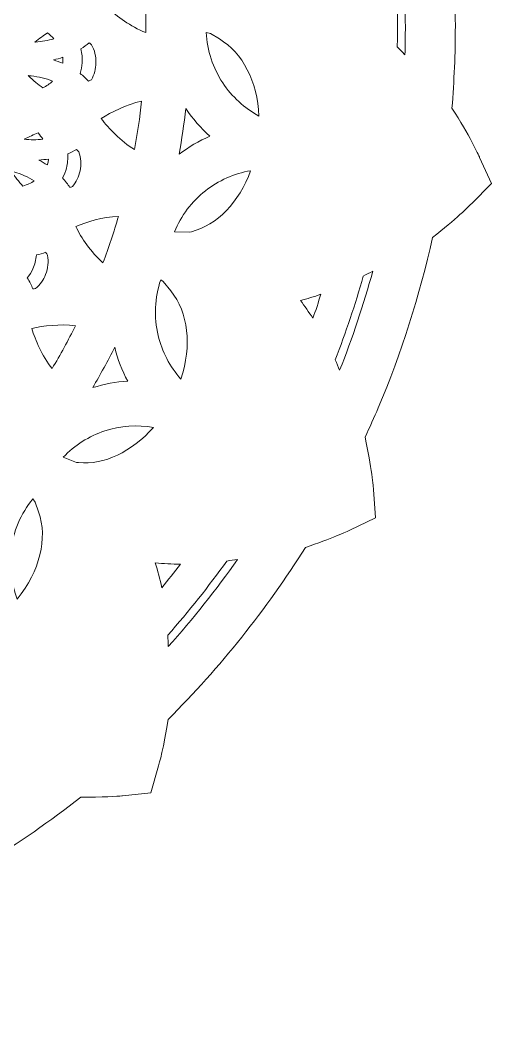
# Model space of a CAD drawing. Header units: millimetres. Extents: x 37 to 1687, y -819 to -120.
# Drawn here: x 1076.3 to 1149.6, y -819.5 to -660.2 of the extents above; entities that cross this region are included whole.
import ezdxf

# ---------------------------------------------------------------- set-up
doc = ezdxf.new("R2010")
doc.units = ezdxf.units.MM
doc.header["$MEASUREMENT"] = 0
doc.layers.add('Layer 1', color=7, linetype='Continuous')

msp = doc.modelspace()

# ---------------------------------------------------------------- linework, layer by layer
at = {"layer": 'Layer 1', "lineweight": 0}
for points, knots in [([(1147.78, -681.49), (1147.62, -681.14), (1146.16, -677.98), (1143.47, -673.84), (1143.82, -669.6), (1144, -665.3), (1144, -661.04), (1144, -654.55), (1143.59, -648.01), (1142.78, -641.61), (1145.2, -637.79), (1146.55, -634.88), (1146.7, -634.56), (1146.7, -634.56), (1148.55, -630.5), (1148.55, -630.5), (1148.55, -630.5), (1145.41, -627.32), (1145.41, -627.32), (1145.15, -627.05), (1142.72, -624.62), (1138.9, -621.72), (1137.08, -614.89), (1134.76, -608.11), (1131.99, -601.58), (1130.51, -598.07), (1128.83, -594.5), (1127.02, -590.99), (1127.88, -586.87), (1128.13, -583.91), (1128.15, -583.58), (1128.15, -583.58), (1128.49, -579.15), (1128.49, -579.15), (1128.49, -579.15), (1124.47, -577.23), (1124.47, -577.23), (1124.35, -577.18), (1121.46, -575.81), (1117.07, -574.39), (1111.82, -566.79), (1105.83, -559.6), (1099.26, -553.03), (1097.71, -551.48), (1096.09, -549.93), (1094.45, -548.42), (1093.83, -544.55), (1093.11, -542.04), (1093.08, -541.93), (1093.08, -541.93), (1091.87, -537.69), (1091.87, -537.69), (1091.87, -537.69), (1087.46, -537.25), (1087.46, -537.25), (1087.09, -537.21), (1085.08, -537.04), (1082.12, -537.04), (1081.59, -537.04), (1081.04, -537.04), (1080.49, -537.05), (1071.24, -530.38), (1061.22, -524.74), (1050.71, -520.3), (1050.11, -520.04), (1049.47, -519.78), (1048.79, -519.5), (1047.09, -516.55), (1045.77, -514.74), (1045.72, -514.67), (1045.72, -514.67), (1043.13, -511.11), (1043.13, -511.11), (1043.13, -511.11), (1038.86, -512.19), (1038.86, -512.19), (1038.77, -512.21), (1036.44, -512.8), (1033.02, -514.07), (1021.07, -510.68), (1008.65, -508.76), (996.11, -508.37), (993.7, -506.37), (991.98, -505.2), (991.79, -505.07), (991.79, -505.07), (988.15, -502.61), (988.15, -502.61), (988.15, -502.61), (984.51, -505.07), (984.51, -505.07), (984.3, -505.21), (982.38, -506.52), (979.77, -508.72), (967.3, -509.64), (955, -512.09), (943.2, -516), (940.16, -514.89), (938.04, -514.34), (937.81, -514.28), (937.81, -514.28), (933.54, -513.21), (933.54, -513.21), (933.54, -513.21), (930.95, -516.77), (930.95, -516.77), (930.79, -516.99), (929.35, -519), (927.56, -522.16), (916.62, -527.18), (906.27, -533.52), (896.8, -540.99), (896.37, -540.98), (895.99, -540.98), (895.63, -540.98), (892.49, -540.98), (890.37, -541.18), (890.28, -541.19), (890.28, -541.19), (885.88, -541.63), (885.88, -541.63), (885.88, -541.63), (884.67, -545.87), (884.67, -545.87), (884.63, -545.99), (883.83, -548.83), (883.19, -553.08), (875.08, -561.2), (867.9, -570.21), (861.83, -579.86), (857.69, -581.23), (855.04, -582.49), (854.93, -582.54), (854.93, -582.54), (850.91, -584.46), (850.91, -584.46), (850.91, -584.46), (851.25, -588.88), (851.25, -588.88), (851.26, -589.03), (851.52, -592.38), (852.54, -597.02), (851.78, -598.65), (851.12, -600.14), (850.51, -601.58), (846.88, -610.15), (844.04, -619.08), (842.05, -628.13), (838.49, -630.88), (836.25, -633.11), (836.01, -633.36), (836.01, -633.36), (832.87, -636.54), (832.87, -636.54), (832.87, -636.54), (834.72, -640.6), (834.72, -640.6), (834.88, -640.95), (836.36, -644.12), (839.03, -648.25), (838.68, -652.48), (838.5, -656.79), (838.5, -661.04), (838.5, -667.54), (838.91, -674.08), (839.72, -680.48), (837.29, -684.31), (835.95, -687.2), (835.8, -687.53), (835.8, -687.53), (833.95, -691.58), (833.95, -691.58), (833.95, -691.58), (837.08, -694.76), (837.08, -694.76), (837.35, -695.03), (839.76, -697.44), (843.6, -700.36), (845.42, -707.2), (847.74, -713.97), (850.51, -720.5), (851.99, -724.02), (853.67, -727.58), (855.48, -731.1), (854.59, -735.4), (854.36, -738.38), (854.35, -738.51), (854.35, -738.51), (854.01, -742.94), (854.01, -742.94), (854.01, -742.94), (858.03, -744.85), (858.03, -744.85), (858.15, -744.91), (861.02, -746.27), (865.43, -747.69), (870.68, -755.3), (876.67, -762.48), (883.24, -769.05), (884.78, -770.6), (886.4, -772.15), (888.05, -773.66), (888.65, -777.4), (889.34, -779.88), (889.42, -780.15), (889.42, -780.15), (890.63, -784.4), (890.63, -784.4), (890.63, -784.4), (895.03, -784.83), (895.03, -784.83), (895.25, -784.86), (897.29, -785.05), (900.38, -785.05), (900.91, -785.05), (901.46, -785.04), (902.01, -785.03), (911.26, -791.7), (921.28, -797.34), (931.79, -801.79), (932.38, -802.04), (933.02, -802.3), (933.71, -802.58), (935.35, -805.42), (936.64, -807.22), (936.78, -807.42), (936.78, -807.42), (939.37, -810.98), (939.37, -810.98), (939.37, -810.98), (943.64, -809.9), (943.64, -809.9), (943.74, -809.87), (946.08, -809.28), (949.48, -808.02), (961.43, -811.41), (973.85, -813.33), (986.39, -813.72), (988.79, -815.72), (990.52, -816.89), (990.71, -817.02), (990.71, -817.02), (994.35, -819.47), (994.35, -819.47), (994.35, -819.47), (997.99, -817.02), (997.99, -817.02), (998.21, -816.87), (1000.13, -815.56), (1002.74, -813.37), (1015.2, -812.45), (1027.5, -810), (1039.3, -806.08), (1042.44, -807.23), (1044.6, -807.78), (1044.69, -807.8), (1044.69, -807.8), (1048.96, -808.88), (1048.96, -808.88), (1048.96, -808.88), (1051.55, -805.32), (1051.55, -805.32), (1051.61, -805.23), (1053.11, -803.17), (1054.94, -799.92), (1065.89, -794.9), (1076.23, -788.57), (1085.71, -781.1), (1086.12, -781.1), (1086.51, -781.11), (1086.87, -781.11), (1090.03, -781.11), (1092.13, -780.9), (1092.22, -780.89), (1092.22, -780.89), (1096.62, -780.46), (1096.62, -780.46), (1096.62, -780.46), (1097.83, -776.21), (1097.83, -776.21), (1097.87, -776.09), (1098.67, -773.25), (1099.31, -769.01), (1107.42, -760.89), (1114.6, -751.88), (1120.67, -742.22), (1124.66, -740.9), (1127.28, -739.68), (1127.57, -739.54), (1127.57, -739.54), (1131.59, -737.63), (1131.59, -737.63), (1131.59, -737.63), (1131.26, -733.2), (1131.26, -733.2), (1131.24, -733.06), (1130.97, -729.66), (1129.96, -725.07), (1130.72, -723.44), (1131.38, -721.94), (1131.99, -720.5), (1135.62, -711.93), (1138.46, -703), (1140.45, -693.96), (1144.03, -691.2), (1146.25, -688.97), (1146.49, -688.72), (1146.49, -688.72), (1149.63, -685.55), (1149.63, -685.55), (1149.63, -685.55), (1147.78, -681.49), (1147.78, -681.49)], [0, 0, 0, 0, 1, 1, 1, 2, 2, 2, 3, 3, 3, 4, 4, 4, 5, 5, 5, 6, 6, 6, 7, 7, 7, 8, 8, 8, 9, 9, 9, 10, 10, 10, 11, 11, 11, 12, 12, 12, 13, 13, 13, 14, 14, 14, 15, 15, 15, 16, 16, 16, 17, 17, 17, 18, 18, 18, 19, 19, 19, 20, 20, 20, 21, 21, 21, 22, 22, 22, 23, 23, 23, 24, 24, 24, 25, 25, 25, 26, 26, 26, 27, 27, 27, 28, 28, 28, 29, 29, 29, 30, 30, 30, 31, 31, 31, 32, 32, 32, 33, 33, 33, 34, 34, 34, 35, 35, 35, 36, 36, 36, 37, 37, 37, 38, 38, 38, 39, 39, 39, 40, 40, 40, 41, 41, 41, 42, 42, 42, 43, 43, 43, 44, 44, 44, 45, 45, 45, 46, 46, 46, 47, 47, 47, 48, 48, 48, 49, 49, 49, 50, 50, 50, 51, 51, 51, 52, 52, 52, 53, 53, 53, 54, 54, 54, 55, 55, 55, 56, 56, 56, 57, 57, 57, 58, 58, 58, 59, 59, 59, 60, 60, 60, 61, 61, 61, 62, 62, 62, 63, 63, 63, 64, 64, 64, 65, 65, 65, 66, 66, 66, 67, 67, 67, 68, 68, 68, 69, 69, 69, 70, 70, 70, 71, 71, 71, 72, 72, 72, 73, 73, 73, 74, 74, 74, 75, 75, 75, 76, 76, 76, 77, 77, 77, 78, 78, 78, 79, 79, 79, 80, 80, 80, 81, 81, 81, 82, 82, 82, 83, 83, 83, 84, 84, 84, 85, 85, 85, 86, 86, 86, 87, 87, 87, 88, 88, 88, 89, 89, 89, 90, 90, 90, 91, 91, 91, 92, 92, 92, 93, 93, 93, 94, 94, 94, 95, 95, 95, 96, 96, 96, 97, 97, 97, 98, 98, 98, 99, 99, 99, 100, 100, 100, 101, 101, 101, 102, 102, 102, 103, 103, 103, 104, 104, 104, 104]), ([(1136.15, -665.53), (1135.76, -665.1), (1135.36, -664.68), (1134.96, -664.27), (1134.99, -663.18), (1135, -662.1), (1135, -661.04), (1135, -657.7), (1134.88, -654.32), (1134.65, -650.98), (1135.03, -650.57), (1135.41, -650.15), (1135.79, -649.73), (1136.07, -653.49), (1136.22, -657.29), (1136.22, -661.04), (1136.22, -662.52), (1136.2, -664.02), (1136.15, -665.53)], [0, 0, 0, 0, 1, 1, 1, 2, 2, 2, 3, 3, 3, 4, 4, 4, 5, 5, 5, 6, 6, 6, 6]), ([(1089.9, -658.2), (1091.29, -656.94), (1093.3, -655.39), (1095.62, -654.43), (1095.76, -656.66), (1095.83, -658.89), (1095.83, -661.04), (1095.83, -661.37), (1095.83, -661.71), (1095.82, -662.06), (1093.42, -661.11), (1091.34, -659.51), (1089.9, -658.2)], [0, 0, 0, 0, 1, 1, 1, 2, 2, 2, 3, 3, 3, 4, 4, 4, 4]), ([(1078.66, -663.53), (1078.63, -663.53), (1078.6, -663.53), (1078.56, -663.53), (1079.27, -662.97), (1079.95, -662.49), (1080.56, -662.12), (1080.92, -662.4), (1081.25, -662.7), (1081.54, -663.02), (1080.62, -663.29), (1079.65, -663.46), (1078.66, -663.53)], [0, 0, 0, 0, 1, 1, 1, 2, 2, 2, 3, 3, 3, 4, 4, 4, 4]), ([(1107.81, -669.9), (1107.81, -669.9), (1107.81, -669.9), (1107.81, -669.9), (1106.28, -667.59), (1105.38, -664.82), (1105.23, -662.03), (1105.23, -662.03), (1105.92, -662.22), (1105.92, -662.22), (1105.92, -662.22), (1107.28, -663.04), (1107.28, -663.04), (1110.92, -665.21), (1113.19, -669.66), (1113.44, -675.06), (1111.19, -673.83), (1109.21, -672.02), (1107.81, -669.9)], [0, 0, 0, 0, 1, 1, 1, 2, 2, 2, 3, 3, 3, 4, 4, 4, 5, 5, 5, 6, 6, 6, 6]), ([(1085.73, -664.59), (1086.19, -664.3), (1086.63, -663.98), (1087.02, -663.65), (1087.14, -663.75), (1087.27, -663.85), (1087.39, -663.95), (1087.87, -664.81), (1088.11, -665.78), (1088.08, -666.78), (1088.06, -667.69), (1087.81, -668.6), (1087.36, -669.39), (1087.21, -669.48), (1087.06, -669.56), (1086.92, -669.64), (1086.53, -669.21), (1086.09, -668.8), (1085.6, -668.42), (1085.77, -667.88), (1085.88, -667.34), (1085.92, -666.79), (1085.98, -666.05), (1085.91, -665.32), (1085.73, -664.59)], [0, 0, 0, 0, 1, 1, 1, 2, 2, 2, 3, 3, 3, 4, 4, 4, 5, 5, 5, 6, 6, 6, 7, 7, 7, 8, 8, 8, 8]), ([(1082.92, -665.9), (1082.95, -666.13), (1082.95, -666.35), (1082.93, -666.56), (1082.92, -666.66), (1082.91, -666.75), (1082.9, -666.84), (1082.44, -666.64), (1081.97, -666.47), (1081.48, -666.31), (1081.97, -666.2), (1082.45, -666.06), (1082.92, -665.9)], [0, 0, 0, 0, 1, 1, 1, 2, 2, 2, 3, 3, 3, 4, 4, 4, 4]), ([(1079.8, -670.68), (1079.1, -670.16), (1078.33, -669.51), (1077.54, -668.76), (1077.69, -668.77), (1077.84, -668.78), (1077.99, -668.8), (1079.14, -668.93), (1080.29, -669.21), (1081.33, -669.62), (1080.89, -670.02), (1080.38, -670.38), (1079.8, -670.68)], [0, 0, 0, 0, 1, 1, 1, 2, 2, 2, 3, 3, 3, 4, 4, 4, 4]), ([(1088.9, -675.45), (1090.49, -674.45), (1092.73, -673.27), (1095.18, -672.73), (1094.9, -675.25), (1094.53, -677.79), (1094.07, -680.28), (1091.86, -678.93), (1090.09, -676.99), (1088.9, -675.45)], [0, 0, 0, 0, 1, 1, 1, 2, 2, 2, 3, 3, 3, 3]), ([(1102.06, -673.89), (1103.12, -675.48), (1104.38, -676.93), (1105.79, -678.19), (1104.1, -678.93), (1102.49, -679.87), (1101.01, -681.01), (1101.43, -678.65), (1101.78, -676.27), (1102.06, -673.89)], [0, 0, 0, 0, 1, 1, 1, 2, 2, 2, 3, 3, 3, 3]), ([(1076.92, -678.67), (1077.69, -678.26), (1078.41, -677.92), (1079.06, -677.68), (1079.35, -678), (1079.6, -678.33), (1079.82, -678.67), (1078.87, -678.78), (1077.9, -678.78), (1076.92, -678.67)], [0, 0, 0, 0, 1, 1, 1, 2, 2, 2, 3, 3, 3, 3]), ([(1080.58, -682.41), (1080.56, -682.5), (1080.53, -682.59), (1080.51, -682.67), (1080.09, -682.4), (1079.65, -682.14), (1079.19, -681.9), (1079.7, -681.87), (1080.2, -681.82), (1080.69, -681.75), (1080.67, -681.98), (1080.64, -682.2), (1080.58, -682.41)], [0, 0, 0, 0, 1, 1, 1, 2, 2, 2, 3, 3, 3, 4, 4, 4, 4]), ([(1083.49, -683.15), (1083.49, -683.15), (1083.49, -683.15), (1083.49, -683.15), (1083.67, -682.44), (1083.73, -681.7), (1083.68, -680.94), (1084.17, -680.74), (1084.64, -680.51), (1085.07, -680.26), (1085.18, -680.39), (1085.29, -680.51), (1085.4, -680.64), (1085.73, -681.58), (1085.8, -682.6), (1085.61, -683.59), (1085.43, -684.48), (1085.02, -685.33), (1084.44, -686.03), (1084.29, -686.08), (1084.15, -686.13), (1084.01, -686.18), (1083.69, -685.67), (1083.32, -685.18), (1082.89, -684.7), (1083.15, -684.2), (1083.35, -683.68), (1083.49, -683.15)], [0, 0, 0, 0, 1, 1, 1, 2, 2, 2, 3, 3, 3, 4, 4, 4, 5, 5, 5, 6, 6, 6, 7, 7, 7, 8, 8, 8, 9, 9, 9, 9]), ([(1074.8, -683.6), (1074.97, -683.65), (1075.15, -683.69), (1075.32, -683.74), (1076.44, -684.07), (1077.52, -684.55), (1078.48, -685.14), (1077.97, -685.47), (1077.38, -685.74), (1076.72, -685.95), (1076.11, -685.3), (1075.46, -684.5), (1074.8, -683.6)], [0, 0, 0, 0, 1, 1, 1, 2, 2, 2, 3, 3, 3, 4, 4, 4, 4]), ([(1102.95, -693.06), (1102.95, -693.06), (1102.57, -693.16), (1102.57, -693.16), (1102.57, -693.16), (1100.28, -693.09), (1100.28, -693.09), (1101.31, -690.59), (1103, -688.34), (1105.1, -686.69), (1107.12, -685.1), (1109.6, -684.01), (1112.15, -683.56), (1110.34, -688.51), (1106.95, -692.03), (1102.95, -693.06)], [0, 0, 0, 0, 1, 1, 1, 2, 2, 2, 3, 3, 3, 4, 4, 4, 5, 5, 5, 5]), ([(1091.59, -690.67), (1090.87, -693.11), (1090.06, -695.54), (1089.17, -697.91), (1087.24, -696.2), (1085.83, -693.99), (1084.92, -692.26), (1086.67, -691.54), (1089.09, -690.77), (1091.59, -690.67)], [0, 0, 0, 0, 1, 1, 1, 2, 2, 2, 3, 3, 3, 3]), ([(1078.25, -698.85), (1078.55, -698.17), (1078.75, -697.45), (1078.82, -696.69), (1079.33, -696.58), (1079.82, -696.44), (1080.28, -696.27), (1080.37, -696.43), (1080.46, -696.58), (1080.55, -696.73), (1080.72, -697.73), (1080.62, -698.76), (1080.25, -699.71), (1079.92, -700.56), (1079.38, -701.32), (1078.68, -701.91), (1078.54, -701.93), (1078.4, -701.95), (1078.26, -701.98), (1078.04, -701.4), (1077.75, -700.82), (1077.39, -700.26), (1077.74, -699.82), (1078.03, -699.35), (1078.25, -698.85)], [0, 0, 0, 0, 1, 1, 1, 2, 2, 2, 3, 3, 3, 4, 4, 4, 5, 5, 5, 6, 6, 6, 7, 7, 7, 8, 8, 8, 8]), ([(1125.99, -714.64), (1125.77, -714.1), (1125.54, -713.56), (1125.31, -713.03), (1126.96, -708.77), (1128.43, -704.38), (1129.67, -699.98), (1130.16, -699.73), (1130.66, -699.47), (1131.15, -699.19), (1129.73, -704.42), (1128, -709.6), (1125.99, -714.64)], [0, 0, 0, 0, 1, 1, 1, 2, 2, 2, 3, 3, 3, 4, 4, 4, 4]), ([(1098.15, -700.55), (1098.15, -700.55), (1098.51, -700.81), (1098.51, -700.81), (1098.51, -700.81), (1099.71, -702.29), (1099.71, -702.29), (1102.46, -705.66), (1103.03, -710.74), (1101.29, -716.01), (1099.59, -714.09), (1098.34, -711.71), (1097.75, -709.23), (1097.07, -706.39), (1097.21, -703.34), (1098.15, -700.55)], [0, 0, 0, 0, 1, 1, 1, 2, 2, 2, 3, 3, 3, 4, 4, 4, 5, 5, 5, 5]), ([(1121.84, -706.55), (1121.21, -705.58), (1120.56, -704.65), (1119.89, -703.77), (1120.94, -703.5), (1122.01, -703.18), (1123.08, -702.81), (1122.69, -704.06), (1122.27, -705.31), (1121.84, -706.55)], [0, 0, 0, 0, 1, 1, 1, 2, 2, 2, 3, 3, 3, 3]), ([(1078.08, -708.12), (1079.92, -707.72), (1082.42, -707.39), (1084.89, -707.71), (1083.76, -709.97), (1082.54, -712.21), (1081.25, -714.38), (1079.66, -712.38), (1078.67, -709.98), (1078.08, -708.12)], [0, 0, 0, 0, 1, 1, 1, 2, 2, 2, 3, 3, 3, 3]), ([(1090.99, -711.06), (1091.45, -712.91), (1092.13, -714.68), (1093.02, -716.33), (1091.18, -716.44), (1089.35, -716.78), (1087.57, -717.34), (1088.78, -715.29), (1089.92, -713.18), (1090.99, -711.06)], [0, 0, 0, 0, 1, 1, 1, 2, 2, 2, 3, 3, 3, 3]), ([(1085.37, -729.02), (1085.37, -729.02), (1085.03, -728.99), (1085.03, -728.99), (1085.03, -728.99), (1082.98, -728.18), (1082.98, -728.18), (1084.75, -726.31), (1086.98, -724.9), (1089.46, -724.08), (1091.85, -723.3), (1094.51, -723.1), (1097.02, -723.53), (1093.66, -727.36), (1089.35, -729.41), (1085.37, -729.02)], [0, 0, 0, 0, 1, 1, 1, 2, 2, 2, 3, 3, 3, 4, 4, 4, 5, 5, 5, 5]), ([(1075.82, -750.26), (1074.91, -747.88), (1074.56, -745.25), (1074.85, -742.75), (1075.18, -739.81), (1076.39, -736.95), (1078.26, -734.64), (1078.26, -734.64), (1078.64, -735.18), (1078.64, -735.18), (1078.64, -735.18), (1079.15, -736.67), (1079.15, -736.67), (1080.6, -740.84), (1079.35, -745.86), (1075.82, -750.26)], [0, 0, 0, 0, 1, 1, 1, 2, 2, 2, 3, 3, 3, 4, 4, 4, 5, 5, 5, 5]), ([(1097.31, -744.63), (1098.58, -744.75), (1099.89, -744.82), (1101.23, -744.82), (1100.29, -746.06), (1099.31, -747.3), (1098.32, -748.51), (1098.04, -747.17), (1097.7, -745.87), (1097.31, -744.63)], [0, 0, 0, 0, 1, 1, 1, 2, 2, 2, 3, 3, 3, 3]), ([(1099.33, -757.66), (1099.32, -757.06), (1099.29, -756.47), (1099.26, -755.89), (1102.53, -752.17), (1105.62, -748.29), (1108.43, -744.34), (1108.98, -744.26), (1109.54, -744.18), (1110.1, -744.09), (1106.8, -748.8), (1103.18, -753.35), (1099.33, -757.66)], [0, 0, 0, 0, 1, 1, 1, 2, 2, 2, 3, 3, 3, 4, 4, 4, 4])]:
    msp.add_open_spline(points, degree=3, knots=knots, dxfattribs=at)

doc.saveas('drawing.dxf')
